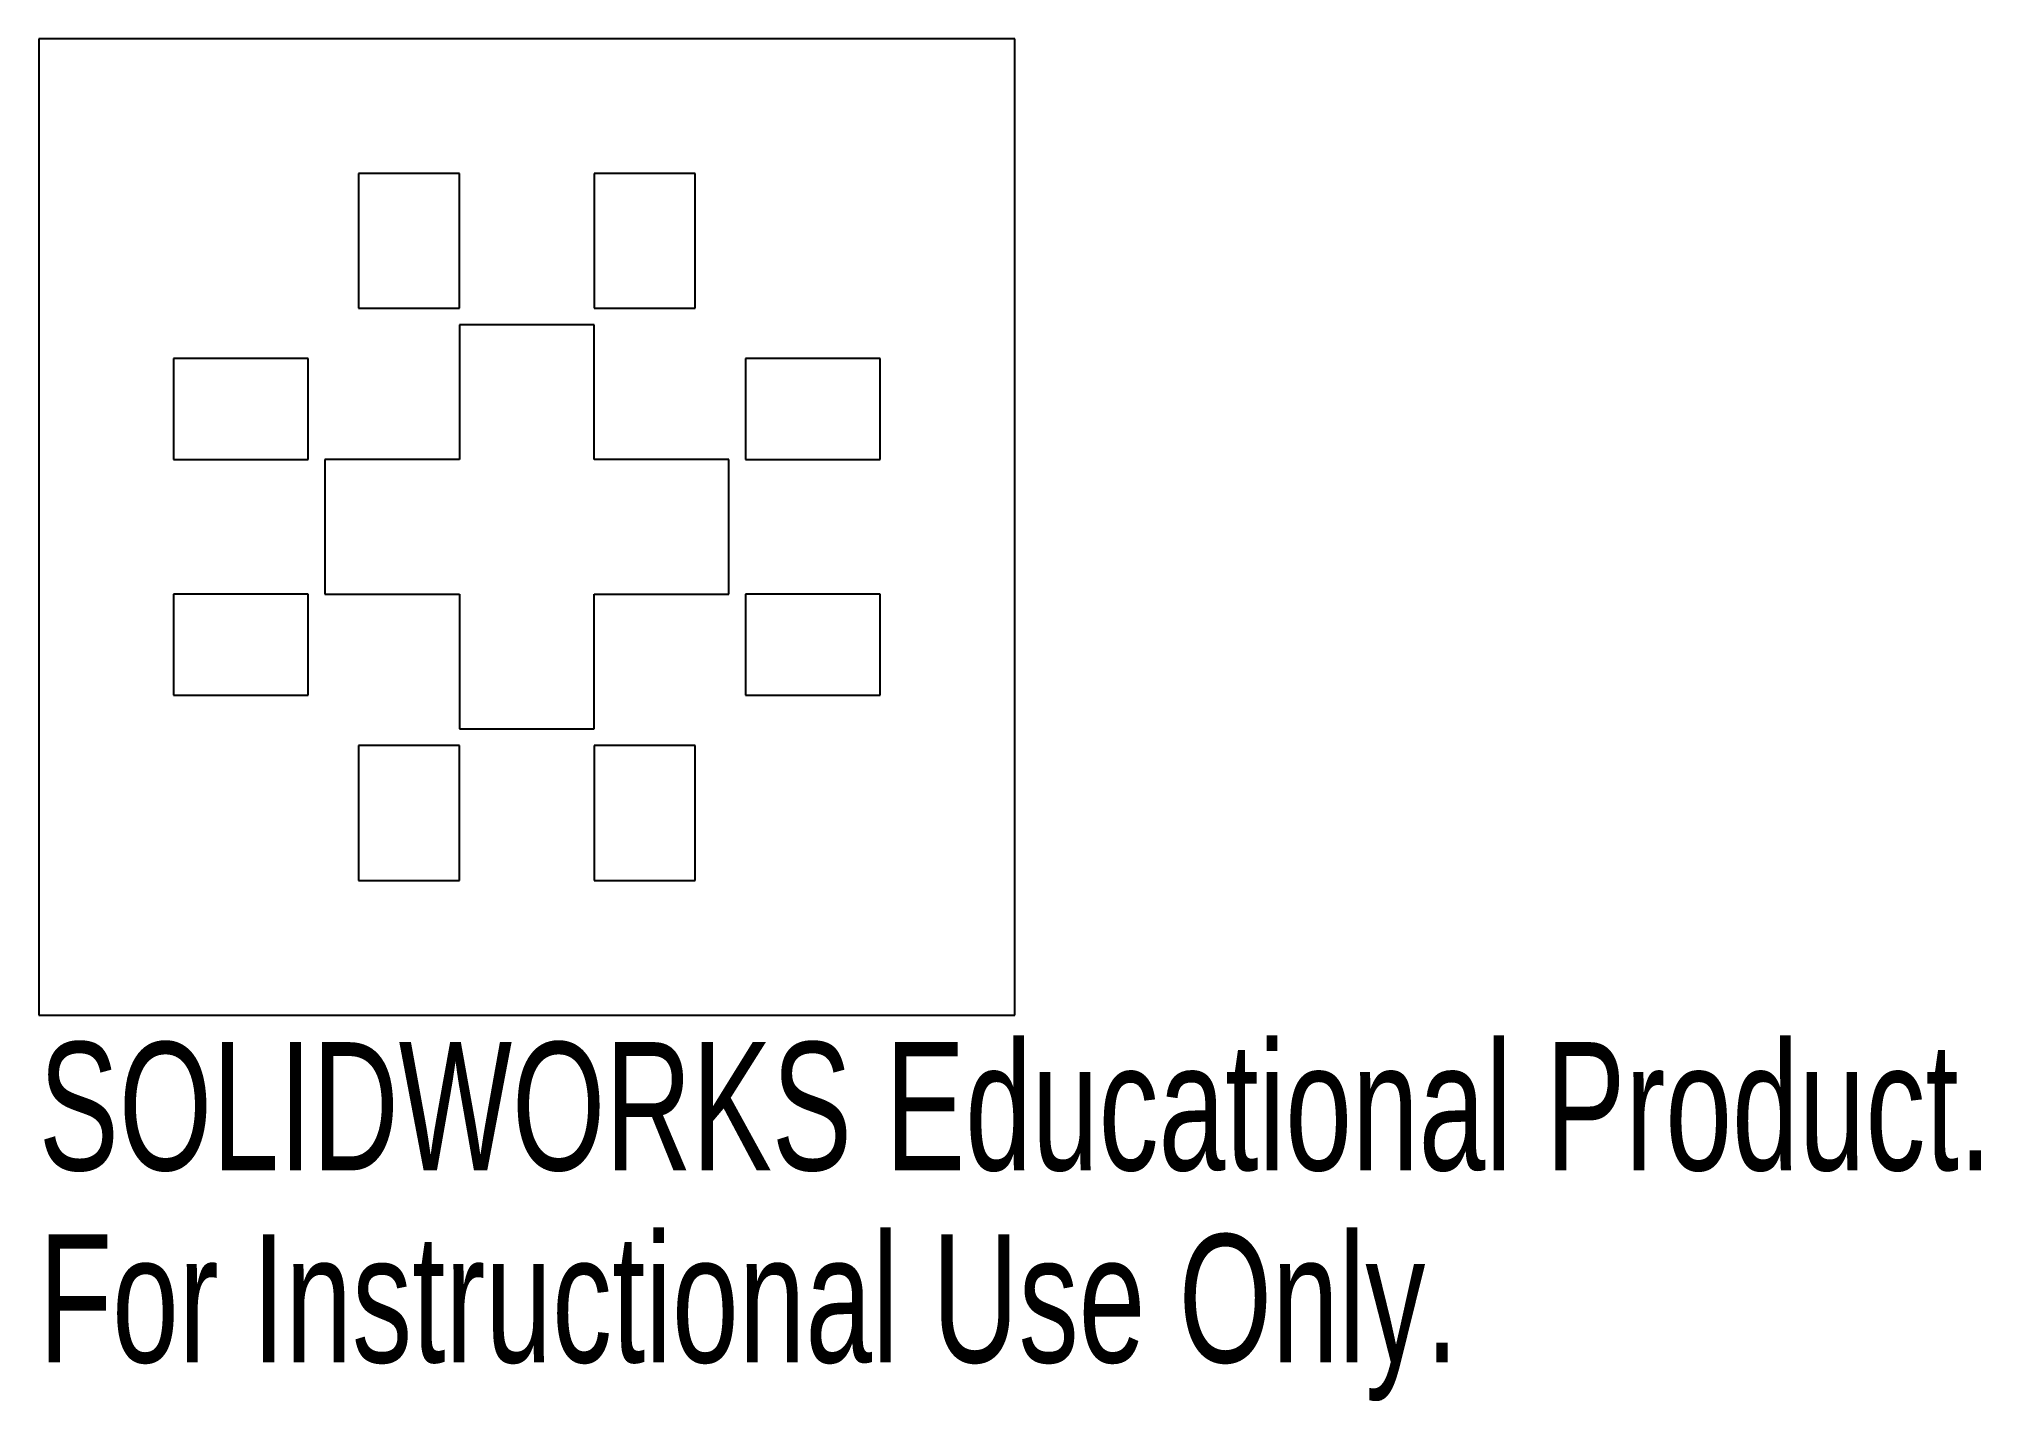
# Model space of a CAD drawing. Header units: inches. Extents: x -0.69 to 2.2, y -1.41 to 0.61.
import ezdxf

# ---------------------------------------------------------------- set-up
doc = ezdxf.new("R2010")
doc.units = ezdxf.units.IN
doc.header["$MEASUREMENT"] = 0
doc.styles.add('SLDTEXTSTYLE0', font='TXT', dxfattribs={"width": 0.7})

msp = doc.modelspace()

# ---------------------------------------------------------------- linework, layer by layer
at = {"color": 7, "linetype": 'Continuous', "lineweight": 25}
for p, q in [((0.7606, 0.6091), (-0.689, 0.6091)), ((-0.689, 0.6091), (-0.689, -0.8405)), ((0.7606, -0.8405), (0.7606, 0.6091)), ((-0.2142, 0.4091), (-0.2142, 0.2091)), ((-0.0642, 0.4091), (-0.2142, 0.4091)), ((-0.0642, 0.2091), (-0.0642, 0.4091)), ((0.2858, 0.4091), (0.1358, 0.4091)), ((0.1358, 0.4091), (0.1358, 0.2091)), ((0.2858, 0.2091), (0.2858, 0.4091)), ((-0.2142, 0.2091), (-0.0642, 0.2091)), ((0.1358, 0.2091), (0.2858, 0.2091)), ((0.1358, 0.1843), (-0.0642, 0.1843)), ((-0.0642, 0.1843), (-0.0642, -0.0157)), ((0.1358, -0.0157), (0.1358, 0.1843)), ((-0.289, 0.1343), (-0.489, 0.1343)), ((-0.489, 0.1343), (-0.489, -0.0157)), ((-0.289, -0.0157), (-0.289, 0.1343)), ((0.5606, 0.1343), (0.3606, 0.1343)), ((0.3606, 0.1343), (0.3606, -0.0157)), ((0.5606, -0.0157), (0.5606, 0.1343)), ((-0.489, -0.0157), (-0.289, -0.0157)), ((-0.2642, -0.0157), (-0.2642, -0.2157)), ((-0.0642, -0.0157), (-0.2642, -0.0157)), ((0.3358, -0.0157), (0.1358, -0.0157)), ((0.3358, -0.2157), (0.3358, -0.0157)), ((0.3606, -0.0157), (0.5606, -0.0157)), ((-0.289, -0.2157), (-0.489, -0.2157)), ((-0.489, -0.2157), (-0.489, -0.3657)), ((-0.289, -0.3657), (-0.289, -0.2157)), ((-0.2642, -0.2157), (-0.0642, -0.2157)), ((-0.0642, -0.2157), (-0.0642, -0.4157)), ((0.1358, -0.4157), (0.1358, -0.2157)), ((0.1358, -0.2157), (0.3358, -0.2157)), ((0.5606, -0.2157), (0.3606, -0.2157)), ((0.3606, -0.2157), (0.3606, -0.3657)), ((0.5606, -0.3657), (0.5606, -0.2157)), ((-0.489, -0.3657), (-0.289, -0.3657)), ((0.3606, -0.3657), (0.5606, -0.3657)), ((-0.0642, -0.4157), (0.1358, -0.4157)), ((-0.2142, -0.4405), (-0.2142, -0.6405)), ((-0.0642, -0.4405), (-0.2142, -0.4405)), ((-0.0642, -0.6405), (-0.0642, -0.4405)), ((0.2858, -0.4405), (0.1358, -0.4405)), ((0.1358, -0.4405), (0.1358, -0.6405)), ((0.2858, -0.6405), (0.2858, -0.4405)), ((-0.2142, -0.6405), (-0.0642, -0.6405)), ((0.1358, -0.6405), (0.2858, -0.6405)), ((-0.689, -0.8405), (0.7606, -0.8405))]:
    msp.add_line(p, q, dxfattribs=at)

# ---------------------------------------------------------------- texts
at = {"color": 7, "linetype": 'Continuous', "char_height": 0.1903, "attachment_point": 1, "style": 'SLDTEXTSTYLE0'}
for s, insert in [('SOLIDWORKS Educational Product.', (-0.689, -0.8807)), ('For Instructional Use Only.', (-0.689, -1.1661))]:
    msp.add_mtext(s, dxfattribs=dict(at, insert=insert))

doc.saveas('drawing.dxf')
